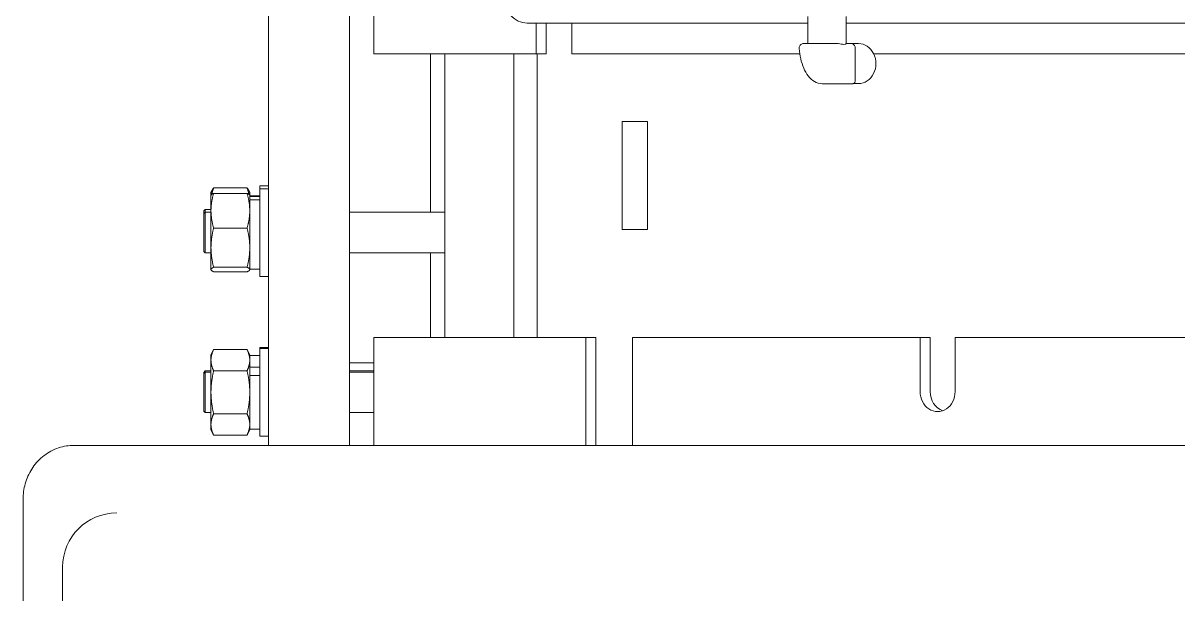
# Model space of a CAD drawing. Header units: inches. Extents: x 12 to 318, y 5 to 204.
# Drawn here: x 223.12 to 233.8, y 74.55 to 79.83 of the extents above; entities that cross this region are included whole.
import ezdxf

# ---------------------------------------------------------------- set-up
doc = ezdxf.new("R2010")
doc.units = ezdxf.units.IN
doc.header["$LTSCALE"] = 9.5
doc.header["$MEASUREMENT"] = 0
doc.layers.add('Visible', color=7, linetype='Continuous', lineweight=18)

msp = doc.modelspace()

# ---------------------------------------------------------------- linework, layer by layer
at = {"layer": 'Visible'}
for p, q in [((225.387483, 75.924298), (225.387483, 85.439298)), ((226.137483, 75.924298), (226.137483, 85.439298)), ((226.360676, 82.049298), (226.360676, 79.549298)), ((230.379406, 79.896763), (230.379406, 79.646763)), ((230.734404, 79.896763), (230.734404, 79.646113)), ((230.379406, 79.834298), (227.780472, 79.834298)), ((227.864049, 79.549298), (227.864049, 79.834298)), ((227.957799, 79.834298), (227.957799, 79.549298)), ((228.193139, 79.834298), (228.193139, 79.549298)), ((236.116763, 79.834298), (230.734404, 79.834298)), ((230.448517, 79.646763), (230.3436, 79.646763)), ((230.594284, 79.646763), (230.489367, 79.646763)), ((230.630869, 79.646763), (230.594284, 79.646763)), ((230.770862, 79.646763), (230.734404, 79.646763)), ((230.785859, 79.644522), (230.848021, 79.644522)), ((226.579426, 79.549298), (226.360676, 79.549298)), ((226.579426, 79.549298), (227.864049, 79.549298)), ((226.887483, 79.549298), (226.887483, 78.08237)), ((227.017483, 76.924298), (227.017483, 79.549298)), ((227.657597, 76.924298), (227.657597, 79.549298)), ((227.957799, 79.549298), (227.864049, 79.549298)), ((227.874103, 79.549298), (227.874103, 76.924298)), ((228.193139, 79.549298), (230.30374, 79.549298)), ((230.817112, 79.600513), (230.817112, 79.301829)), ((230.988239, 79.549298), (236.041097, 79.549298)), ((230.515447, 79.271763), (230.785984, 79.271763)), ((230.798389, 79.274003), (230.848021, 79.274003)), ((228.660653, 78.924298), (228.894523, 78.924298)), ((228.660653, 78.924298), (228.660653, 77.924298)), ((228.894523, 78.924298), (228.894523, 77.924298)), ((224.854483, 78.264977), (224.862738, 78.28268)), ((224.854483, 78.264977), (224.854483, 78.23887)), ((224.854483, 78.23887), (224.855367, 78.240765)), ((224.854483, 78.23887), (224.854483, 78.097068)), ((225.188668, 78.309514), (224.879299, 78.309514)), ((225.188668, 78.257746), (224.879299, 78.257746)), ((225.213483, 78.264977), (225.205228, 78.28268)), ((225.213483, 78.23887), (225.212599, 78.240765)), ((225.213483, 78.23887), (225.213483, 78.264977)), ((225.213483, 78.097068), (225.213483, 78.23887)), ((225.307483, 78.23487), (225.213483, 78.23487)), ((225.307483, 78.30087), (225.307483, 78.326977)), ((225.387483, 78.326977), (225.307483, 78.326977)), ((225.307483, 77.48887), (225.307483, 78.30087)), ((225.387483, 78.30087), (225.307483, 78.30087)), ((225.307483, 78.228512), (225.213483, 78.228512)), ((225.307483, 78.197841), (225.213483, 78.197841)), ((224.787483, 78.095977), (224.799983, 78.108477)), ((224.787483, 78.06987), (224.787483, 78.095977)), ((224.787483, 78.06987), (224.799983, 78.08237)), ((224.787483, 77.71987), (224.787483, 78.06987)), ((224.799983, 78.108477), (224.799983, 78.08237)), ((224.854483, 78.108477), (224.799983, 78.108477)), ((224.799983, 78.08237), (224.799983, 77.70737)), ((224.854483, 78.08237), (224.799983, 78.08237)), ((224.854483, 78.097068), (224.854483, 77.754953)), ((225.213483, 77.754953), (225.213483, 78.097068)), ((227.017483, 78.08237), (226.137483, 78.08237)), ((225.188668, 77.936391), (224.879299, 77.936391)), ((228.660653, 77.924298), (228.894523, 77.924298)), ((224.787483, 77.71987), (224.799983, 77.70737)), ((224.854483, 77.70737), (224.799983, 77.70737)), ((224.854483, 77.754953), (224.854483, 77.552754)), ((225.213483, 77.552754), (225.213483, 77.754953)), ((227.017483, 77.70737), (226.137483, 77.70737)), ((226.887483, 77.70737), (226.887483, 76.924298)), ((224.854483, 77.552754), (224.854483, 77.55087)), ((224.854483, 77.55087), (224.855367, 77.548975)), ((225.188668, 77.573515), (224.879299, 77.573515)), ((225.188668, 77.531994), (224.879299, 77.531994)), ((225.213483, 77.55087), (225.212599, 77.548975)), ((225.307483, 77.55487), (225.213483, 77.55487)), ((225.213483, 77.55087), (225.213483, 77.552754)), ((225.387483, 77.48887), (225.307483, 77.48887)), ((226.360676, 76.924298), (226.579426, 76.924298)), ((226.360676, 76.924298), (226.360676, 75.924298)), ((228.323043, 76.924298), (226.579426, 76.924298)), ((228.323043, 75.924298), (228.323043, 76.924298)), ((228.323043, 76.924298), (228.416793, 76.924298)), ((228.416793, 76.924298), (228.416793, 75.924298)), ((231.416918, 76.924298), (228.756055, 76.924298)), ((228.756055, 76.924298), (228.756055, 75.924298)), ((231.416918, 76.424298), (231.416918, 76.924298)), ((231.416918, 76.924298), (231.510668, 76.924298)), ((231.510668, 76.924298), (231.510668, 76.424298)), ((235.729725, 76.924298), (231.741678, 76.924298)), ((231.741678, 76.924298), (231.741678, 76.424298)), ((224.854483, 76.759717), (224.879299, 76.812934)), ((224.854483, 76.759717), (224.854483, 76.713629)), ((225.188668, 76.812934), (224.879299, 76.812934)), ((225.213483, 76.759717), (225.188668, 76.812934)), ((225.213483, 76.713629), (225.213483, 76.759717)), ((225.307483, 76.755717), (225.213483, 76.755717)), ((225.307483, 76.821717), (225.307483, 76.831689)), ((225.387483, 76.831689), (225.307483, 76.831689)), ((225.307483, 76.009717), (225.307483, 76.821717)), ((225.387483, 76.821717), (225.307483, 76.821717)), ((224.854483, 76.713629), (224.854483, 76.415717)), ((225.213483, 76.415717), (225.213483, 76.713629)), ((225.307483, 76.647172), (225.213483, 76.647172)), ((226.137483, 76.689298), (226.360676, 76.689298)), ((224.787483, 76.600689), (224.799983, 76.613189)), ((224.787483, 76.590717), (224.799983, 76.603217)), ((224.787483, 76.590717), (224.787483, 76.600689)), ((224.787483, 76.240717), (224.787483, 76.590717)), ((224.799983, 76.613189), (224.799983, 76.603217)), ((224.854483, 76.613189), (224.799983, 76.613189)), ((224.799983, 76.603217), (224.799983, 76.228217)), ((224.854483, 76.603217), (224.799983, 76.603217)), ((225.188668, 76.614325), (224.879299, 76.614325)), ((225.307483, 76.570131), (225.213483, 76.570131)), ((226.360676, 76.613189), (226.137483, 76.613189)), ((226.360676, 76.603217), (226.137483, 76.603217)), ((224.854483, 76.415717), (224.854483, 76.117804)), ((225.213483, 76.117804), (225.213483, 76.415717)), ((224.787483, 76.240717), (224.799983, 76.228217)), ((224.854483, 76.228217), (224.799983, 76.228217)), ((225.188668, 76.217108), (224.879299, 76.217108)), ((226.360676, 76.228217), (226.137483, 76.228217)), ((224.854483, 76.117804), (224.854483, 76.071717)), ((225.213483, 76.071717), (225.213483, 76.117804)), ((224.854483, 76.071717), (224.879299, 76.0185)), ((225.188668, 76.0185), (224.879299, 76.0185)), ((225.213483, 76.071717), (225.188668, 76.0185)), ((225.307483, 76.075717), (225.213483, 76.075717)), ((225.387483, 76.009717), (225.307483, 76.009717)), ((236.139511, 75.924298), (223.582143, 75.924298)), ((223.115636, 58.674298), (223.115636, 75.424298)), ((223.481662, 74.799298), (223.481662, 59.299298))]:
    msp.add_line(p, q, dxfattribs=at)
msp.add_arc((223.981662, 74.799298), 0.5, 90, 180, dxfattribs=at)
for centre, major_axis, start_param, end_param in [((227.780472, 80.084298), (0, -0.25), 4.71238898, 6.283185307), ((230.848021, 79.459263), (0, -0.18526), 0, 3.141592654), ((231.579298, 76.424298), (0, -0.1875), 4.71238898, 7.853981634), ((231.673048, 76.424298), (0, -0.1875), 4.71238898, 5.990342535)]:
    msp.add_ellipse(centre, major_axis=major_axis, ratio=0.866025404, start_param=start_param, end_param=end_param, dxfattribs=at)
for points, knots in [([(230.298398, 79.598514), (230.298137, 79.6022), (230.29823, 79.606144), (230.299667, 79.614578), (230.30104, 79.619115), (230.305664, 79.627928), (230.30887, 79.632166), (230.316549, 79.638901), (230.320788, 79.641486), (230.32984, 79.64517), (230.334735, 79.646229), (230.340841, 79.646711), (230.342233, 79.646763), (230.3436, 79.646763)], [-0.09964670332, -0.09964670332, -0.09964670332, -0.09964670332, -0.07971736265, -0.07971736265, -0.05978802199, -0.05978802199, -0.0404369291, -0.0404369291, -0.02338068163, -0.02338068163, -0.00539421265, -0.00539421265, 0, 0, 0, 0]), ([(230.448517, 79.646763), (230.454916, 79.646804), (230.461541, 79.646721), (230.468155, 79.646721), (230.47477, 79.646721), (230.481924, 79.646804), (230.489367, 79.646763)], [1.1185179425, 1.1185179425, 1.1185179425, 1.1185179425, 1.1767180588, 1.1767180588, 1.1767180588, 1.234918175, 1.234918175, 1.234918175, 1.234918175]), ([(230.630869, 79.646763), (230.640062, 79.646766), (230.649017, 79.645943), (230.679015, 79.64193), (230.697544, 79.637485), (230.710623, 79.637485), (230.723702, 79.637485), (230.731787, 79.64193), (230.73422, 79.645323), (230.734402, 79.645776), (230.734402, 79.646115)], [2.0007517976, 2.0007517976, 2.0007517976, 2.0007517976, 2.0796725347, 2.0796725347, 2.2790001645, 2.2790001645, 2.2790001645, 2.4783277943, 2.4783277943, 2.5142388014, 2.5142388014, 2.5142388014, 2.5142388014]), ([(230.817112, 79.600513), (230.817112, 79.604896), (230.816585, 79.609473), (230.814, 79.618712), (230.811915, 79.623374), (230.806144, 79.631714), (230.802526, 79.635385), (230.794467, 79.641128), (230.790073, 79.643217), (230.781068, 79.646007), (230.776463, 79.646653), (230.771652, 79.646758), (230.771256, 79.646763), (230.770862, 79.646763)], [-1.047197551, -1.047197551, -1.047197551, -1.047197551, -0.837758041, -0.837758041, -0.628318531, -0.628318531, -0.427036908, -0.427036908, -0.228275698, -0.228275698, -0.018836188, -0.018836188, 0, 0, 0, 0]), ([(230.298398, 79.598514), (230.300701, 79.565999), (230.305341, 79.534016), (230.319188, 79.473107), (230.328381, 79.444185), (230.351343, 79.391052), (230.365085, 79.366813), (230.397915, 79.324539), (230.417095, 79.306367), (230.461109, 79.28048), (230.485909, 79.272565), (230.512709, 79.271783), (230.514078, 79.271763), (230.515447, 79.271763)], [1.711524293, 1.711524293, 1.711524293, 1.711524293, 1.997537965, 1.997537965, 2.283551637, 2.283551637, 2.569565309, 2.569565309, 2.855578981, 2.855578981, 3.126988706, 3.126988706, 3.141592654, 3.141592654, 3.141592654, 3.141592654]), ([(230.817112, 79.301829), (230.817112, 79.298628), (230.816563, 79.295356), (230.814614, 79.289423), (230.81321, 79.286817), (230.809944, 79.282104), (230.808085, 79.280269), (230.804024, 79.276839), (230.802086, 79.275769), (230.797743, 79.273592), (230.796109, 79.273169), (230.792531, 79.272208), (230.791495, 79.272119), (230.789802, 79.271911), (230.789263, 79.271873), (230.788282, 79.271809), (230.787903, 79.271795), (230.787196, 79.271773), (230.786894, 79.271768), (230.786391, 79.271763), (230.786184, 79.271763), (230.785984, 79.271763)], [0.04304063616, 0.04304063616, 0.04304063616, 0.04304063616, 0.04348985373, 0.04348985373, 0.04396239283, 0.04396239283, 0.04455962107, 0.04455962107, 0.04546014133, 0.04546014133, 0.04709744616, 0.04709744616, 0.05011705514, 0.05011705514, 0.05317627546, 0.05317627546, 0.05689484825, 0.05689484825, 0.06125007976, 0.06125007976, 0.0648167937, 0.0648167937, 0.0648167937, 0.0648167937]), ([(223.115636, 75.424298), (223.115636, 75.47315), (223.122281, 75.522012), (223.148876, 75.616527), (223.168844, 75.662199), (223.221929, 75.746567), (223.255094, 75.785267), (223.333189, 75.850784), (223.378135, 75.877576), (223.472704, 75.913179), (223.521809, 75.922928), (223.574862, 75.924252), (223.578502, 75.924298), (223.582143, 75.924298)], [3.141592654, 3.141592654, 3.141592654, 3.141592654, 3.455751919, 3.455751919, 3.769911184, 3.769911184, 4.08407045, 4.08407045, 4.397217642, 4.397217642, 4.69077188, 4.69077188, 4.71238898, 4.71238898, 4.71238898, 4.71238898])]:
    msp.add_open_spline(points, degree=3, knots=knots, dxfattribs=at)
for points, weights in [([(224.879299, 78.257746), (224.854483, 78.171639), (224.854483, 78.097068)], [1, 1.0379548493, 1]), ([(224.855367, 78.240765), (224.859052, 78.248669), (224.879299, 78.257746)], [1.01167279663, 1.03075125274, 1]), ([(224.879299, 78.309514), (224.868088, 78.27734), (224.862052, 78.248162)], [1, 1.016797249, 1.01872696043]), ([(224.862738, 78.28268), (224.868702, 78.295469), (224.879299, 78.309514)], [1.01846619519, 1.0158626504, 1]), ([(225.205914, 78.248162), (225.199878, 78.27734), (225.188668, 78.309514)], [1.01872696043, 1.016797249, 1]), ([(225.188668, 78.309514), (225.199264, 78.295469), (225.205228, 78.28268)], [1, 1.0158626504, 1.01846619519]), ([(225.188668, 78.257746), (225.208914, 78.248669), (225.212599, 78.240765)], [1, 1.03075125274, 1.01167279663]), ([(225.213483, 78.097068), (225.213483, 78.171639), (225.188668, 78.257746)], [1, 1.0379548493, 1]), ([(224.854483, 78.097068), (224.854483, 78.022497), (224.879299, 77.936391)], [1, 1.0379548493, 1]), ([(225.188668, 77.936391), (225.213483, 78.022497), (225.213483, 78.097068)], [1, 1.0379548493, 1]), ([(224.879299, 77.936391), (224.854483, 77.839158), (224.854483, 77.754953)], [1, 1.0379548493, 1]), ([(225.213483, 77.754953), (225.213483, 77.839158), (225.188668, 77.936391)], [1, 1.0379548493, 1]), ([(224.854483, 77.754953), (224.854483, 77.670747), (224.879299, 77.573515)], [1, 1.0379548493, 1]), ([(225.188668, 77.573515), (225.213483, 77.670747), (225.213483, 77.754953)], [1, 1.0379548493, 1]), ([(224.879299, 77.573515), (224.854483, 77.562389), (224.854483, 77.552754)], [1, 1.0379548493, 1]), ([(224.854483, 77.552754), (224.854483, 77.54312), (224.879299, 77.531994)], [1, 1.0379548493, 1]), ([(225.213483, 77.552754), (225.213483, 77.562389), (225.188668, 77.573515)], [1, 1.0379548493, 1]), ([(225.188668, 77.531994), (225.213483, 77.54312), (225.213483, 77.552754)], [1, 1.0379548493, 1]), ([(224.879299, 76.812934), (224.854483, 76.759717), (224.854483, 76.713629)], [1, 1.0379548493, 1]), ([(225.213483, 76.713629), (225.213483, 76.759717), (225.188668, 76.812934)], [1, 1.0379548493, 1]), ([(224.854483, 76.713629), (224.854483, 76.667542), (224.879299, 76.614325)], [1, 1.0379548493, 1]), ([(225.188668, 76.614325), (225.213483, 76.667542), (225.213483, 76.713629)], [1, 1.0379548493, 1]), ([(224.879299, 76.614325), (224.854483, 76.507891), (224.854483, 76.415717)], [1, 1.0379548493, 1]), ([(225.213483, 76.415717), (225.213483, 76.507891), (225.188668, 76.614325)], [1, 1.0379548493, 1]), ([(224.854483, 76.415717), (224.854483, 76.323542), (224.879299, 76.217108)], [1, 1.0379548493, 1]), ([(225.188668, 76.217108), (225.213483, 76.323542), (225.213483, 76.415717)], [1, 1.0379548493, 1]), ([(224.879299, 76.217108), (224.854483, 76.163891), (224.854483, 76.117804)], [1, 1.0379548493, 1]), ([(225.213483, 76.117804), (225.213483, 76.163891), (225.188668, 76.217108)], [1, 1.0379548493, 1]), ([(224.854483, 76.117804), (224.854483, 76.071717), (224.879299, 76.0185)], [1, 1.0379548493, 1]), ([(225.188668, 76.0185), (225.213483, 76.071717), (225.213483, 76.117804)], [1, 1.0379548493, 1])]:
    msp.add_rational_spline(points, weights, degree=2, dxfattribs=at)

doc.saveas('drawing.dxf')
